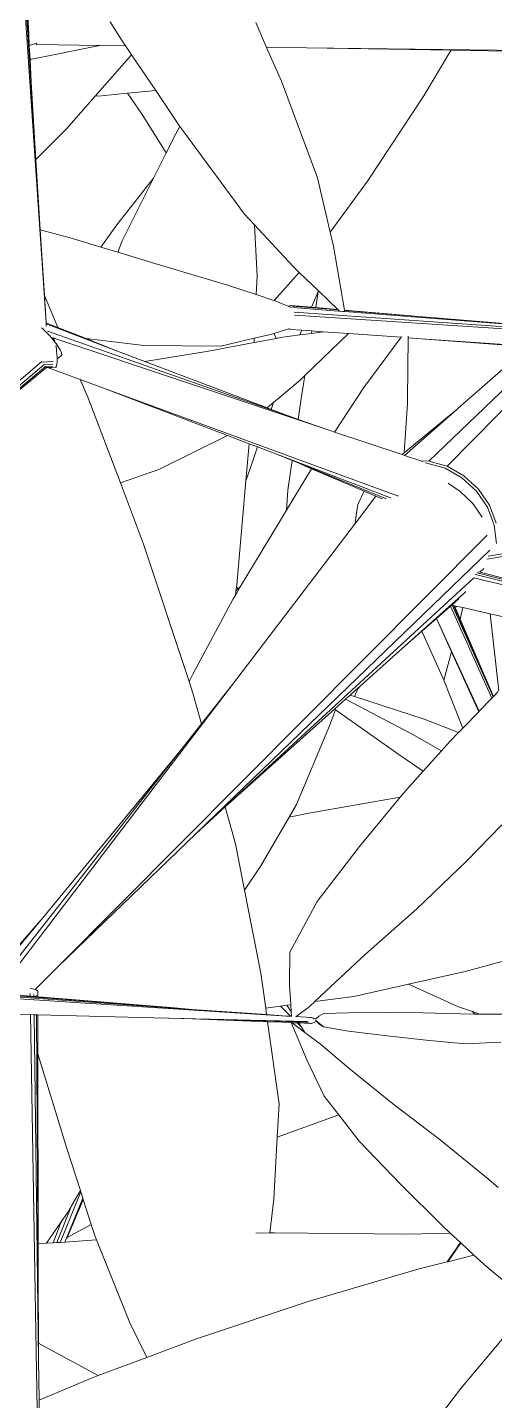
# Model space of a CAD drawing. Header units: millimetres. Extents: x 18 to 174501, y 22 to 24571.
# Drawn here: x 18333.1 to 18390.8, y 22285.2 to 22454.7 of the extents above; entities that cross this region are included whole.
import ezdxf

# ---------------------------------------------------------------- set-up
doc = ezdxf.new("R2010")
doc.units = ezdxf.units.MM
doc.header["$MEASUREMENT"] = 0
doc.layers.add('Edges', color=7, linetype='Continuous', lineweight=18)

# ---------------------------------------------------------------- blocks, each defined once
blk = doc.blocks.new('BAMBOOPLAN')
at = {"layer": 'Edges'}
for p, q in [((3.594, 3.5374), (3.5011, 4.9195)), ((3.5735, 3.8633), (3.5069, 4.9199)), ((3.5678, 3.9614), (3.5121, 4.9207)), ((3.5619, 4.0771), (3.5635, 4.0463)), ((3.707, 4.0676), (3.7258, 4.0375)), ((3.5635, 4.0463), (3.5645, 4.0259)), ((3.9641, 4.0663), (3.983, 4.0226)), ((3.5645, 4.0259), (3.5759, 4.0295)), ((3.5645, 4.0259), (3.5658, 4.0013)), ((3.5658, 4.0013), (3.6889, 4.0261)), ((3.5759, 4.0295), (3.5779, 4.0302)), ((3.5779, 4.0275), (3.5759, 4.0295)), ((3.5779, 4.0275), (3.6889, 4.0261)), ((3.6889, 4.0261), (3.7339, 4.0256)), ((3.7258, 4.0375), (3.7339, 4.0256)), ((3.7339, 4.0256), (3.7448, 4.0094)), ((3.983, 4.0226), (4.053, 4.0218)), ((3.983, 4.0226), (4.0089, 3.9628)), ((4.053, 4.0218), (5.016, 4.0103)), ((4.053, 4.0218), (4.3084, 4.0177)), ((3.5658, 4.0013), (3.5678, 3.9614)), ((3.6808, 3.9369), (3.7448, 4.0094)), ((3.7448, 4.0094), (3.7875, 3.9464)), ((4.2604, 3.937), (4.308, 4.017)), ((4.308, 4.017), (4.3084, 4.0177)), ((4.3117, 4.0176), (4.308, 4.017)), ((4.3084, 4.0177), (4.3117, 4.0176)), ((4.3117, 4.0176), (4.6056, 4.0129)), ((4.995, 3.9889), (4.3011, 3.2841)), ((3.5735, 3.8633), (3.5678, 3.9614)), ((4.0089, 3.9628), (4.0726, 3.7928)), ((3.6299, 3.8793), (3.6808, 3.9369)), ((3.6916, 3.9374), (3.6808, 3.9369)), ((3.7377, 3.9418), (3.6916, 3.9374)), ((3.7875, 3.9464), (3.7377, 3.9418)), ((3.7377, 3.9418), (3.7637, 3.904)), ((3.7875, 3.9464), (3.8302, 3.8834)), ((4.1611, 3.7869), (4.2604, 3.937)), ((3.7637, 3.904), (3.8058, 3.8365)), ((3.5759, 3.8252), (3.6299, 3.8793)), ((3.8226, 3.8702), (3.8302, 3.8834)), ((3.8302, 3.8834), (3.8351, 3.8762)), ((3.8351, 3.8762), (3.9441, 3.7287)), ((3.5759, 3.8252), (3.5735, 3.8633)), ((3.8058, 3.8365), (3.8226, 3.8702)), ((4.8561, 3.8559), (4.2689, 3.2932)), ((3.7836, 3.792), (3.8058, 3.8365)), ((3.5837, 3.7012), (3.5759, 3.8252)), ((3.7187, 3.71), (3.7836, 3.792)), ((3.7285, 3.6818), (3.7836, 3.792)), ((4.0726, 3.7928), (4.0951, 3.6969)), ((4.0951, 3.6969), (4.1611, 3.7869)), ((3.9441, 3.7287), (3.9615, 3.7098)), ((3.6908, 3.6705), (3.7187, 3.71)), ((3.9662, 3.6195), (3.9615, 3.7098)), ((3.9615, 3.7098), (4.0293, 3.6366)), ((3.5837, 3.7012), (3.6364, 3.6871)), ((3.591, 3.5852), (3.5837, 3.7012)), ((3.6364, 3.6871), (3.6908, 3.6705)), ((3.7208, 3.6614), (3.7285, 3.6818)), ((4.0951, 3.6969), (4.1009, 3.6723)), ((3.6908, 3.6705), (3.7208, 3.6614)), ((3.7208, 3.6614), (3.7802, 3.6433)), ((4.1009, 3.6723), (4.1201, 3.5594)), ((3.7802, 3.6433), (3.9122, 3.6038)), ((4.0293, 3.6366), (4.0405, 3.6258)), ((3.9647, 3.5866), (3.9662, 3.6195)), ((3.9961, 3.5762), (4.0405, 3.6258)), ((4.0405, 3.6258), (4.0742, 3.5935)), ((3.615, 3.5289), (3.591, 3.5852)), ((3.594, 3.5374), (3.591, 3.5852)), ((3.9122, 3.6038), (3.9647, 3.5866)), ((3.9647, 3.5866), (3.9954, 3.5765)), ((4.0623, 3.5643), (4.074, 3.5922)), ((4.0695, 3.5637), (4.074, 3.5922)), ((4.074, 3.5922), (4.0742, 3.5935)), ((4.0742, 3.5935), (4.1087, 3.5603)), ((3.9954, 3.5765), (3.9961, 3.5762)), ((3.9961, 3.5762), (4.0221, 3.5659)), ((4.0235, 3.5672), (4.0221, 3.5659)), ((4.0221, 3.5659), (4.0268, 3.5641)), ((4.0254, 3.5675), (4.0235, 3.5672)), ((4.0254, 3.5675), (4.0623, 3.5643)), ((4.0273, 3.5664), (4.1094, 3.5597)), ((4.029, 3.5639), (4.1167, 3.5572)), ((4.0623, 3.5643), (4.0695, 3.5637)), ((4.0695, 3.5637), (4.1087, 3.5603)), ((4.1087, 3.5603), (4.1094, 3.5597)), ((4.1094, 3.5597), (4.1114, 3.5577)), ((4.1201, 3.5594), (4.2512, 3.5481)), ((4.1201, 3.5594), (4.1202, 3.5588)), ((3.594, 3.5372), (3.594, 3.5374)), ((3.594, 3.5372), (3.615, 3.5289)), ((3.5942, 3.5351), (3.594, 3.5372)), ((3.5944, 3.5321), (3.5942, 3.5351)), ((3.5942, 3.5351), (3.7154, 3.489)), ((4.4785, 3.5247), (4.0315, 3.5557)), ((4.4751, 3.5218), (4.0321, 3.5504)), ((4.1167, 3.5572), (4.1205, 3.5569)), ((4.1202, 3.5588), (4.2512, 3.5481)), ((4.1202, 3.5588), (4.1205, 3.5569)), ((4.1205, 3.5569), (4.4831, 3.5288)), ((4.2512, 3.5481), (4.4834, 3.529)), ((3.5877, 3.5268), (3.5862, 3.5281)), ((3.5907, 3.5241), (3.5877, 3.5268)), ((3.5937, 3.5213), (3.5907, 3.5241)), ((3.5999, 3.5148), (3.5937, 3.5213)), ((3.5944, 3.5321), (3.5944, 3.5312)), ((4.0242, 3.3717), (3.5968, 3.5221)), ((3.603, 3.5112), (3.5999, 3.5148)), ((3.6053, 3.5104), (3.603, 3.5112)), ((3.604, 3.5101), (3.603, 3.5112)), ((3.615, 3.5289), (3.6646, 3.5092)), ((3.9612, 3.5096), (3.9897, 3.5163)), ((3.9897, 3.5163), (3.9955, 3.5181)), ((3.9955, 3.5181), (4.0224, 3.5264)), ((3.9955, 3.5181), (4.0003, 3.5095)), ((4.0003, 3.5095), (4.0074, 3.5109)), ((4.0074, 3.5109), (4.0418, 3.5156)), ((4.0224, 3.5264), (4.0233, 3.5267)), ((4.0224, 3.5264), (4.0242, 3.5254)), ((4.0242, 3.5254), (4.0453, 3.5239)), ((4.0418, 3.5156), (4.0453, 3.5239)), ((4.0418, 3.5156), (4.0623, 3.5184)), ((4.0453, 3.5239), (4.0629, 3.5226)), ((4.0505, 3.4442), (4.1275, 3.518)), ((4.0623, 3.5184), (4.0629, 3.5226)), ((4.0623, 3.5184), (4.0827, 3.5212)), ((4.0629, 3.5226), (4.0827, 3.5212)), ((4.0827, 3.5212), (4.1275, 3.518)), ((4.1275, 3.518), (4.22, 3.5115)), ((4.1546, 3.423), (4.22, 3.5115)), ((4.22, 3.5115), (4.2208, 3.5126)), ((4.2327, 3.5106), (4.2328, 3.5133)), ((3.606, 3.5077), (3.604, 3.5101)), ((3.6046, 3.5104), (3.6053, 3.5104)), ((3.6053, 3.5104), (3.6058, 3.5104)), ((3.606, 3.5102), (3.6058, 3.5104)), ((3.6073, 3.5088), (3.606, 3.5102)), ((4.0898, 3.3487), (3.606, 3.5102)), ((3.6096, 3.5031), (3.606, 3.5077)), ((3.6088, 3.5055), (3.6073, 3.5088)), ((3.6096, 3.5031), (3.6088, 3.5055)), ((3.6116, 3.5005), (3.6096, 3.5031)), ((3.6116, 3.495), (3.6111, 3.4971)), ((3.6162, 3.4938), (3.6116, 3.5005)), ((3.6126, 3.4884), (3.6116, 3.495)), ((3.6133, 3.4816), (3.6126, 3.4884)), ((3.6196, 3.4879), (3.6162, 3.4938)), ((3.6215, 3.4833), (3.6196, 3.4879)), ((3.6646, 3.5092), (3.7666, 3.4972)), ((3.6646, 3.5092), (3.7154, 3.489)), ((3.7154, 3.489), (3.7681, 3.469)), ((3.7666, 3.4972), (3.9021, 3.4957)), ((3.7681, 3.469), (3.8805, 3.4867)), ((3.8805, 3.4867), (3.9609, 3.502)), ((3.9021, 3.4957), (3.9612, 3.5096)), ((3.9609, 3.502), (3.9612, 3.5096)), ((3.9609, 3.502), (4.0003, 3.5095)), ((4.2316, 3.4032), (4.2327, 3.5106)), ((4.2327, 3.5106), (4.2554, 3.509)), ((4.2554, 3.509), (4.4443, 3.4947)), ((4.2554, 3.509), (4.4451, 3.4955)), ((4.3256, 3.3907), (4.4443, 3.4947)), ((2.4323, 2.484), (3.5865, 3.4686)), ((3.1352, 3.0783), (3.5899, 3.4628)), ((3.5864, 3.4678), (3.5866, 3.4678)), ((3.5865, 3.4686), (3.5868, 3.4688)), ((3.5866, 3.4678), (3.6066, 3.4687)), ((3.5897, 3.4631), (3.5901, 3.4631)), ((3.5899, 3.4628), (3.5902, 3.4631)), ((3.5901, 3.4631), (3.5902, 3.4631)), ((3.5902, 3.4631), (3.6061, 3.4638)), ((3.6123, 3.4606), (3.6131, 3.4641)), ((3.6131, 3.4641), (3.6136, 3.469)), ((3.6136, 3.4766), (3.6133, 3.4816)), ((3.6136, 3.4733), (3.6205, 3.479)), ((3.6145, 3.4774), (3.6136, 3.4766)), ((3.6137, 3.475), (3.6136, 3.4766)), ((3.6136, 3.4733), (3.6137, 3.4734)), ((3.6136, 3.469), (3.6136, 3.4733)), ((3.6137, 3.4734), (3.6137, 3.475)), ((3.6148, 3.4744), (3.6137, 3.4734)), ((3.6205, 3.479), (3.6218, 3.4803)), ((3.6218, 3.4803), (3.6215, 3.4833)), ((3.7681, 3.469), (3.9838, 3.3871)), ((3.5927, 3.4593), (3.2374, 3.1634)), ((3.595, 3.4581), (3.3615, 3.2657)), ((3.5917, 3.4598), (3.5915, 3.4598)), ((3.6052, 3.4603), (3.5917, 3.4598)), ((3.5929, 3.4594), (3.5927, 3.4593)), ((3.5947, 3.4581), (3.5933, 3.4581)), ((3.5947, 3.4581), (3.595, 3.4581)), ((3.595, 3.4581), (3.5951, 3.4581)), ((3.6041, 3.4584), (3.5951, 3.4581)), ((3.5964, 3.4581), (3.5951, 3.4581)), ((3.6027, 3.4583), (3.5964, 3.4581)), ((3.5964, 3.4581), (3.6543, 3.4369)), ((3.6027, 3.4583), (3.6097, 3.4586)), ((3.6097, 3.4586), (3.6111, 3.4587)), ((3.6111, 3.4587), (3.6123, 3.4606)), ((4.042, 3.436), (4.0505, 3.4442)), ((4.0434, 3.3992), (4.0505, 3.4442)), ((3.6676, 3.4058), (3.6543, 3.4369)), ((3.6543, 3.4369), (3.6973, 3.4212)), ((3.6973, 3.4212), (4.214, 3.2318)), ((3.6973, 3.4212), (3.9142, 3.3383)), ((3.9953, 3.3967), (4.042, 3.436)), ((4.1029, 3.3443), (4.1546, 3.423)), ((3.7251, 3.2547), (3.6676, 3.4058)), ((3.9838, 3.3871), (3.9953, 3.3967)), ((3.9909, 3.3844), (3.9953, 3.3967)), ((4.0386, 3.3667), (4.0434, 3.3992)), ((4.2254, 3.3076), (4.2315, 3.3945)), ((4.2315, 3.3945), (4.2316, 3.4032)), ((4.3183, 3.3843), (4.3256, 3.3907)), ((3.9838, 3.3871), (3.9909, 3.3844)), ((3.9909, 3.3844), (4.0242, 3.3717)), ((4.0386, 3.3667), (4.0242, 3.3717)), ((4.0898, 3.3487), (4.0386, 3.3667)), ((4.2254, 3.3076), (4.3183, 3.3843)), ((4.2259, 3.3032), (4.3183, 3.3843)), ((4.1029, 3.3443), (4.0898, 3.3487)), ((4.2217, 3.3046), (4.1029, 3.3443)), ((3.7931, 3.2781), (3.9142, 3.3383)), ((3.9142, 3.3383), (3.952, 3.3238)), ((3.9463, 3.2584), (3.952, 3.3238)), ((3.952, 3.3238), (3.9671, 3.318)), ((3.9572, 3.2903), (3.9671, 3.318)), ((3.9671, 3.318), (3.9991, 3.3058)), ((3.9991, 3.3058), (4.2016, 3.2284)), ((4.028, 3.294), (3.9991, 3.3058)), ((4.0204, 3.2418), (4.028, 3.294)), ((4.0355, 3.291), (4.028, 3.294)), ((4.2217, 3.3046), (4.2254, 3.3076)), ((4.2259, 3.3032), (4.2217, 3.3046)), ((4.2549, 3.2935), (4.2259, 3.3032)), ((4.2689, 3.2932), (4.2549, 3.2935)), ((4.2576, 3.2926), (4.2549, 3.2935)), ((4.3011, 3.2841), (4.2689, 3.2932)), ((3.7251, 3.2547), (3.7931, 3.2781)), ((3.9463, 3.2584), (3.9572, 3.2903)), ((4.0181, 3.2064), (4.0623, 3.2796)), ((4.1923, 3.227), (4.0355, 3.291)), ((4.0623, 3.2796), (4.0355, 3.291)), ((4.1548, 3.2403), (4.0623, 3.2796)), ((4.2586, 3.2923), (4.2576, 3.2926)), ((4.2654, 3.2897), (4.2624, 3.2898)), ((4.2975, 3.2806), (4.2654, 3.2897)), ((4.3274, 3.2637), (4.2975, 3.2806)), ((4.3309, 3.2673), (4.3011, 3.2841)), ((3.7661, 3.1469), (3.7251, 3.2547)), ((3.9302, 3.0748), (3.9463, 3.2584)), ((4.3245, 3.2398), (4.3033, 3.254)), ((4.3529, 3.2403), (4.3274, 3.2637)), ((4.3564, 3.2438), (4.3309, 3.2673)), ((4.0181, 3.2064), (4.0204, 3.2418)), ((4.1757, 3.2313), (4.1394, 3.1837)), ((4.1548, 3.2403), (4.1439, 3.2168)), ((4.1757, 3.2313), (4.1548, 3.2403)), ((4.1869, 3.2266), (4.1757, 3.2313)), ((4.1934, 3.2266), (4.1923, 3.227)), ((4.2016, 3.2284), (4.2028, 3.2279)), ((4.214, 3.2318), (4.2144, 3.2317)), ((4.2145, 3.2316), (4.2147, 3.2315)), ((4.3466, 3.2181), (4.3245, 3.2398)), ((4.3723, 3.2118), (4.3529, 3.2403)), ((4.3759, 3.2153), (4.3564, 3.2438)), ((4.0022, 3.18), (4.0181, 3.2064)), ((4.1439, 3.2168), (4.1392, 3.1856)), ((4.3632, 3.1942), (4.3466, 3.2181)), ((4.3843, 3.1802), (4.3723, 3.2118)), ((4.3879, 3.1838), (4.3759, 3.2153)), ((4.1394, 3.1837), (3.9226, 2.8994)), ((3.9366, 3.0712), (4.0022, 3.18)), ((4.1392, 3.1856), (4.1394, 3.1837)), ((4.7412, 3.1852), (4.3713, 3.1201)), ((4.7468, 3.1894), (4.3743, 3.1255)), ((4.3881, 3.1477), (4.3843, 3.1802)), ((3.6156, 2.4021), (4.3718, 3.1628)), ((3.8464, 2.9042), (3.7661, 3.1469)), ((3.8586, 2.6365), (4.3766, 3.1362)), ((4.3743, 3.1255), (4.3738, 3.1254)), ((4.3659, 3.1038), (4.3588, 3.0973)), ((4.3661, 3.104), (4.3659, 3.1038)), ((4.3713, 3.1201), (4.3712, 3.1201)), ((4.347, 3.0864), (3.9038, 2.6782)), ((4.3477, 3.0871), (4.347, 3.0864)), ((4.348, 3.0874), (4.3478, 3.0875)), ((4.5552, 3.0377), (4.348, 3.0874)), ((4.3513, 3.0929), (4.3509, 3.093)), ((4.5596, 3.0416), (4.3513, 3.0929)), ((4.354, 3.0964), (4.3543, 3.0963)), ((4.3543, 3.0963), (4.5614, 3.0432)), ((4.3568, 3.0979), (4.3588, 3.0973)), ((4.3588, 3.0973), (4.3621, 3.0965)), ((4.3621, 3.0965), (4.411, 3.0836)), ((3.9242, 3.0505), (3.9278, 3.0564)), ((3.9278, 3.0564), (3.9366, 3.0712)), ((3.9278, 3.0564), (3.9288, 3.0645)), ((3.9288, 3.0645), (3.9297, 3.0713)), ((3.9329, 3.068), (3.9288, 3.0645)), ((3.9297, 3.0713), (3.9302, 3.0748)), ((3.9329, 3.068), (3.9297, 3.0713)), ((3.9366, 3.0712), (3.9329, 3.068)), ((4.3312, 3.0603), (4.2225, 2.9631)), ((4.3342, 3.063), (4.3312, 3.0603)), ((3.8528, 2.9176), (3.9242, 3.0505)), ((4.307, 3.0373), (4.2825, 3.0158)), ((4.3093, 3.0393), (4.307, 3.0373)), ((4.3801, 2.8751), (4.307, 3.0373)), ((4.3216, 3.0501), (4.3093, 3.0393)), ((4.3822, 2.8772), (4.31, 3.0391)), ((4.3119, 3.0385), (4.3127, 3.0383)), ((4.3127, 3.0383), (4.3829, 2.878)), ((4.3127, 3.0383), (4.314, 3.038)), ((4.314, 3.038), (4.3154, 3.035)), ((4.314, 3.038), (4.319, 3.0369)), ((4.319, 3.0369), (4.3154, 3.035)), ((4.3154, 3.035), (4.3243, 3.0143)), ((4.319, 3.0369), (4.3288, 3.0347)), ((4.3288, 3.0347), (4.3243, 3.0143)), ((4.3288, 3.0347), (4.3773, 3.0236)), ((4.2823, 3.0156), (4.2566, 2.993)), ((4.2825, 3.0158), (4.2823, 3.0156)), ((4.2823, 3.0156), (4.309, 2.9567)), ((4.2825, 3.0158), (4.3576, 2.8519)), ((4.3243, 3.0143), (4.3831, 2.8782)), ((4.3773, 3.0236), (4.3925, 2.8878)), ((4.3773, 3.0236), (4.506, 2.9943)), ((4.2566, 2.993), (4.2225, 2.9631)), ((4.2566, 2.993), (4.2952, 2.9069)), ((4.2225, 2.9631), (4.1479, 2.8964)), ((4.309, 2.9567), (4.2952, 2.9069)), ((4.309, 2.9567), (4.3569, 2.8512)), ((3.8464, 2.9042), (3.8528, 2.9176)), ((4.2952, 2.9069), (4.329, 2.8224)), ((4.2952, 2.9069), (4.2952, 2.9069)), ((3.9226, 2.8994), (3.542, 2.4003)), ((3.853, 2.8842), (3.8464, 2.9042)), ((3.8683, 2.8301), (3.853, 2.8842)), ((3.9226, 2.8994), (3.8683, 2.8301)), ((4.145, 2.8938), (4.1302, 2.8806)), ((4.1439, 2.8914), (4.1382, 2.878)), ((4.1439, 2.8914), (4.1479, 2.8964)), ((4.145, 2.8938), (4.1439, 2.8914)), ((4.1479, 2.8964), (4.145, 2.8938)), ((4.3913, 2.8866), (4.3831, 2.8782)), ((4.122, 2.8732), (4.1026, 2.8559)), ((4.1302, 2.8806), (4.122, 2.8732)), ((4.122, 2.8732), (4.2395, 2.8119)), ((4.1302, 2.8806), (4.1382, 2.878)), ((4.1382, 2.878), (4.2607, 2.8378)), ((4.3801, 2.8751), (4.3576, 2.8519)), ((4.3822, 2.8772), (4.3801, 2.8751)), ((4.3829, 2.878), (4.3822, 2.8772)), ((4.3831, 2.8782), (4.3829, 2.878)), ((4.1026, 2.8559), (3.9098, 2.6835)), ((4.0941, 2.8266), (4.1043, 2.8548)), ((4.1026, 2.8559), (4.1043, 2.8548)), ((4.1043, 2.8548), (4.2162, 2.7756)), ((4.2607, 2.8378), (4.3213, 2.8144)), ((4.3569, 2.8512), (4.329, 2.8224)), ((4.3576, 2.8519), (4.3569, 2.8512)), ((3.8683, 2.8301), (3.8288, 2.7798)), ((4.0359, 2.6876), (4.0941, 2.8266)), ((4.2395, 2.8119), (4.2915, 2.7824)), ((4.3213, 2.8144), (4.3064, 2.7991)), ((4.329, 2.8224), (4.3213, 2.8144)), ((4.3064, 2.7991), (4.2915, 2.7824)), ((3.8288, 2.7798), (3.5329, 2.4024)), ((3.5881, 2.488), (3.8288, 2.7798)), ((4.2162, 2.7756), (4.2589, 2.7461)), ((4.2915, 2.7824), (4.2589, 2.7461)), ((4.2589, 2.7461), (4.2248, 2.7081)), ((4.023, 2.6655), (4.0359, 2.6876)), ((4.0571, 2.6721), (4.2186, 2.7005)), ((4.2186, 2.7005), (4.1466, 2.6138)), ((4.2248, 2.7081), (4.2186, 2.7005)), ((3.9038, 2.6782), (3.8586, 2.6365)), ((3.9098, 2.6835), (3.9038, 2.6782)), ((3.9281, 2.6185), (3.9098, 2.6835)), ((3.9725, 2.5792), (4.023, 2.6655)), ((4.023, 2.6655), (4.0571, 2.6721)), ((4.3977, 2.6515), (4.3355, 2.5874)), ((3.6156, 2.4021), (3.8586, 2.6365)), ((3.9441, 2.5365), (3.9281, 2.6185)), ((4.1466, 2.6138), (4.0719, 2.5165)), ((3.9441, 2.5365), (3.9725, 2.5792)), ((4.3355, 2.5874), (4.2478, 2.5036)), ((3.9726, 2.39), (3.9441, 2.5365)), ((4.0719, 2.5165), (4.0241, 2.4274)), ((4.2478, 2.5036), (4.1572, 2.4236)), ((3.515, 2.3995), (3.5881, 2.488)), ((3.5323, 2.4234), (3.5881, 2.488)), ((4.333, 2.3932), (4.5266, 2.4462)), ((4.0241, 2.4274), (4.0231, 2.3693)), ((4.1572, 2.4236), (4.0871, 2.3587)), ((3.5749, 2.3611), (3.6156, 2.4021)), ((3.9813, 2.3286), (3.9726, 2.39)), ((4.2333, 2.3709), (4.333, 2.3932)), ((3.8519, 2.3264), (3.532, 2.349)), ((3.5351, 2.351), (3.8133, 2.3294)), ((3.5393, 2.3519), (3.566, 2.3498)), ((3.5419, 2.3518), (3.566, 2.3498)), ((3.5723, 2.3621), (3.5658, 2.3638)), ((3.566, 2.3498), (3.5659, 2.3544)), ((3.566, 2.3498), (3.5724, 2.3492)), ((3.5749, 2.3611), (3.5723, 2.3621)), ((3.5724, 2.3492), (3.5724, 2.3527)), ((3.5724, 2.3492), (3.5771, 2.3488)), ((3.5769, 2.3603), (3.5749, 2.3611)), ((3.5794, 2.3584), (3.5769, 2.3603)), ((3.577, 2.3509), (3.5771, 2.3488)), ((3.5771, 2.3488), (3.5795, 2.3486)), ((3.5795, 2.3565), (3.5794, 2.3584)), ((3.5796, 2.3486), (3.5795, 2.3565)), ((3.5795, 2.349), (3.5795, 2.3486)), ((3.5795, 2.3486), (3.5796, 2.3486)), ((3.5796, 2.3486), (3.5805, 2.3485)), ((3.5805, 2.3485), (3.8133, 2.3294)), ((4.0231, 2.3693), (4.0254, 2.3345)), ((4.0871, 2.3587), (4.0677, 2.3401)), ((4.0677, 2.3401), (4.1365, 2.3493)), ((4.1365, 2.3493), (4.2333, 2.3709)), ((4.2333, 2.3709), (4.3214, 2.3311)), ((4.0183, 2.3146), (3.5279, 2.346)), ((3.8133, 2.3294), (3.8519, 2.3264)), ((3.9829, 2.3171), (3.8519, 2.3264)), ((3.9813, 2.3286), (4.0073, 2.332)), ((3.9829, 2.3171), (3.9813, 2.3286)), ((4.0073, 2.332), (4.0184, 2.3335)), ((4.025, 2.3142), (4.0073, 2.332)), ((4.0184, 2.3335), (4.0254, 2.3345)), ((4.0262, 2.322), (4.0184, 2.3335)), ((4.0254, 2.3345), (4.0262, 2.322)), ((4.0582, 2.331), (4.0351, 2.3136)), ((4.0677, 2.3401), (4.0582, 2.331)), ((4.3214, 2.3311), (4.3461, 2.3224)), ((3.5385, 2.3179), (3.5665, 2.3171)), ((3.5665, 2.3171), (3.5729, 2.317)), ((3.5933, 0.7654), (3.5665, 2.3171)), ((3.5729, 2.317), (3.5773, 2.3169)), ((3.5809, 1.7088), (3.5729, 2.317)), ((3.5773, 2.3169), (3.5801, 1.8458)), ((3.5773, 2.3169), (3.5795, 2.3168)), ((3.5795, 2.3168), (3.5796, 2.2482)), ((3.5795, 2.3168), (3.7838, 2.3117)), ((3.7838, 2.3117), (4.0552, 2.3048)), ((3.7838, 2.3117), (3.8374, 2.3101)), ((3.8374, 2.3101), (4.0561, 2.3036)), ((3.9846, 2.3046), (3.8374, 2.3101)), ((4.0183, 2.3146), (3.9829, 2.3171)), ((4.005, 2.1598), (3.9846, 2.3046)), ((4.011, 2.3037), (3.9846, 2.3046)), ((4.026, 2.303), (4.011, 2.3037)), ((4.026, 2.3031), (4.011, 2.3037)), ((4.025, 2.3142), (4.0183, 2.3146)), ((4.0267, 2.3141), (4.025, 2.3142)), ((4.026, 2.303), (4.026, 2.3031)), ((4.0277, 2.303), (4.026, 2.3031)), ((4.0537, 2.2374), (4.026, 2.303)), ((4.0262, 2.322), (4.0267, 2.3141)), ((4.0267, 2.3141), (4.0267, 2.3135)), ((4.0279, 2.3029), (4.0277, 2.303)), ((4.0587, 2.3019), (4.0277, 2.303)), ((4.0367, 2.3025), (4.0279, 2.3029)), ((4.0505, 2.2856), (4.0279, 2.3029)), ((4.0351, 2.3136), (4.0346, 2.3131)), ((4.0614, 2.3119), (4.0351, 2.3136)), ((4.0443, 2.2949), (4.0367, 2.3025)), ((4.0393, 2.3024), (4.0367, 2.3025)), ((4.0444, 2.2947), (4.0393, 2.3024)), ((4.0603, 2.3015), (4.0393, 2.3024)), ((4.0589, 2.3118), (4.059, 2.3118)), ((4.0626, 2.3115), (4.059, 2.3118)), ((4.0603, 2.3015), (4.062, 2.3014)), ((4.063, 2.3115), (4.0614, 2.3119)), ((4.062, 2.3014), (4.0635, 2.3018)), ((4.063, 2.3115), (4.0695, 2.3094)), ((4.0635, 2.3018), (4.0714, 2.3048)), ((4.0649, 2.3098), (4.0656, 2.3098)), ((4.0695, 2.3094), (4.0688, 2.3088)), ((4.0714, 2.3048), (4.0694, 2.3068)), ((4.075, 2.3143), (4.0695, 2.3094)), ((4.0695, 2.3094), (4.0698, 2.3093)), ((4.0831, 2.2953), (4.0695, 2.3069)), ((4.0749, 2.3011), (4.0714, 2.3048)), ((4.0831, 2.2953), (4.0749, 2.3011)), ((4.0832, 2.319), (4.075, 2.3143)), ((4.1275, 2.3203), (4.0832, 2.319)), ((4.1928, 2.3209), (4.1275, 2.3203)), ((4.2585, 2.3202), (4.1928, 2.3209)), ((4.3243, 2.3183), (4.2585, 2.3202)), ((4.3503, 2.3181), (4.3243, 2.3183)), ((4.3503, 2.3181), (4.3461, 2.3224)), ((4.3461, 2.3224), (4.3584, 2.3181)), ((4.3584, 2.3181), (4.3503, 2.3181)), ((4.4039, 2.3177), (4.3584, 2.3181)), ((4.0444, 2.2947), (4.0443, 2.2949)), ((4.0505, 2.2856), (4.0444, 2.2947)), ((4.0779, 2.2648), (4.0505, 2.2856)), ((4.1273, 2.2882), (4.0831, 2.2953)), ((4.1955, 2.2795), (4.1273, 2.2882)), ((4.2641, 2.2719), (4.1955, 2.2795)), ((4.1282, 2.2225), (4.0779, 2.2648)), ((4.3329, 2.2654), (4.2641, 2.2719)), ((4.3957, 2.2686), (4.3329, 2.2654)), ((3.6307, 2.0812), (3.5796, 2.2482)), ((3.5796, 2.2482), (3.58, 1.9127)), ((4.0847, 2.1733), (4.0537, 2.2374)), ((4.2051, 2.1605), (4.1282, 2.2225)), ((4.0018, 2.1008), (4.005, 2.1598)), ((4.1103, 2.1404), (4.0847, 2.1733)), ((4.2892, 2.0963), (4.2051, 2.1605)), ((4.1103, 2.1404), (4.0018, 2.1008)), ((4.1463, 2.094), (4.1103, 2.1404)), ((3.9959, 1.9919), (4.0018, 2.1008)), ((4.2188, 2.0179), (4.1463, 2.094)), ((4.3715, 2.0293), (4.2892, 2.0963)), ((3.6545, 2.0068), (3.6307, 2.0812)), ((4.2938, 1.9438), (4.2188, 2.0179)), ((4.3913, 2.0121), (4.3715, 2.0293)), ((3.619, 1.9155), (3.6551, 2.0048)), ((3.6588, 1.9933), (3.6298, 1.923)), ((3.6592, 1.9907), (3.6312, 1.9238)), ((3.6391, 1.9802), (3.6545, 2.0068)), ((3.6551, 2.0048), (3.6545, 2.0068)), ((3.6588, 1.9933), (3.6551, 2.0048)), ((3.6594, 1.9914), (3.6588, 1.9933)), ((3.6594, 1.9914), (3.6592, 1.9907)), ((3.6592, 1.9907), (3.6595, 1.9911)), ((3.6595, 1.9911), (3.6594, 1.9914)), ((3.6735, 1.9472), (3.6595, 1.9911)), ((3.9885, 1.9324), (3.9959, 1.9919)), ((3.6131, 1.9151), (3.6391, 1.9802)), ((3.6209, 1.9517), (3.6317, 1.9675)), ((3.6317, 1.9675), (3.6391, 1.9802)), ((3.595, 1.9138), (3.6209, 1.9517)), ((3.6063, 1.9146), (3.6209, 1.9517)), ((3.6735, 1.9472), (3.6312, 1.9238)), ((3.6804, 1.9257), (3.6735, 1.9472)), ((4.3067, 1.9318), (4.2938, 1.9438)), ((3.58, 1.9127), (3.595, 1.9138)), ((3.58, 1.9127), (3.5801, 1.8458)), ((3.595, 1.9138), (3.6063, 1.9146)), ((3.6063, 1.9146), (3.6131, 1.9151)), ((3.6131, 1.9151), (3.619, 1.9155)), ((3.619, 1.9155), (3.6269, 1.9161)), ((3.6298, 1.923), (3.6269, 1.9161)), ((3.6269, 1.9161), (3.6827, 1.92)), ((3.6312, 1.9238), (3.6298, 1.923)), ((3.6827, 1.92), (3.6804, 1.9257)), ((3.7416, 1.7738), (3.6827, 1.92)), ((3.964, 1.9316), (3.9885, 1.9324)), ((3.9885, 1.9324), (3.9971, 1.9326)), ((3.9971, 1.9326), (4.2316, 1.9301)), ((4.2316, 1.9301), (4.3067, 1.9318)), ((4.3248, 1.9151), (4.3016, 1.8812)), ((4.3253, 1.9147), (4.3026, 1.8814)), ((4.3248, 1.9151), (4.3067, 1.9318)), ((4.3253, 1.9147), (4.3248, 1.9151)), ((4.3485, 1.8931), (4.3253, 1.9147)), ((4.3026, 1.8814), (4.3485, 1.893)), ((4.3485, 1.893), (4.3485, 1.8931)), ((4.3486, 1.8931), (4.3485, 1.8931)), ((4.3485, 1.893), (4.3486, 1.8931)), ((4.3712, 1.8721), (4.3486, 1.8931)), ((4.056, 1.8112), (4.2522, 1.8686)), ((4.2522, 1.8686), (4.3016, 1.8812)), ((4.3016, 1.8812), (4.3026, 1.8814)), ((4.4454, 1.8105), (4.3712, 1.8721)), ((3.5801, 1.8458), (3.5807, 1.7375)), ((3.8644, 1.7473), (4.056, 1.8112)), ((3.7716, 1.7126), (3.7416, 1.7738)), ((4.3247, 1.6572), (4.4233, 1.7747)), ((3.7716, 1.7126), (3.8623, 1.7466)), ((3.8623, 1.7466), (3.8644, 1.7473)), ((3.5807, 1.7375), (3.5912, 1.732)), ((3.5807, 1.7375), (3.5809, 1.7088)), ((3.5912, 1.732), (3.6862, 1.6805)), ((3.5818, 1.6375), (3.5809, 1.7088)), ((3.6862, 1.6805), (3.7716, 1.7126)), ((3.5818, 1.6375), (3.6714, 1.675)), ((3.6714, 1.675), (3.6862, 1.6805)), ((4.2879, 1.6087), (4.3247, 1.6572)), ((3.5833, 1.5212), (3.5818, 1.6375))]:
    blk.add_line(p, q, dxfattribs=at)

msp = doc.modelspace()

# ---------------------------------------------------------------- block references
at = {"xscale": 69.97983938875464, "yscale": 69.97983938875464, "zscale": 69.97983938875464}
msp.add_blockref('BAMBOOPLAN', (18083.91, 22170.71), dxfattribs=at)

doc.saveas('drawing.dxf')
